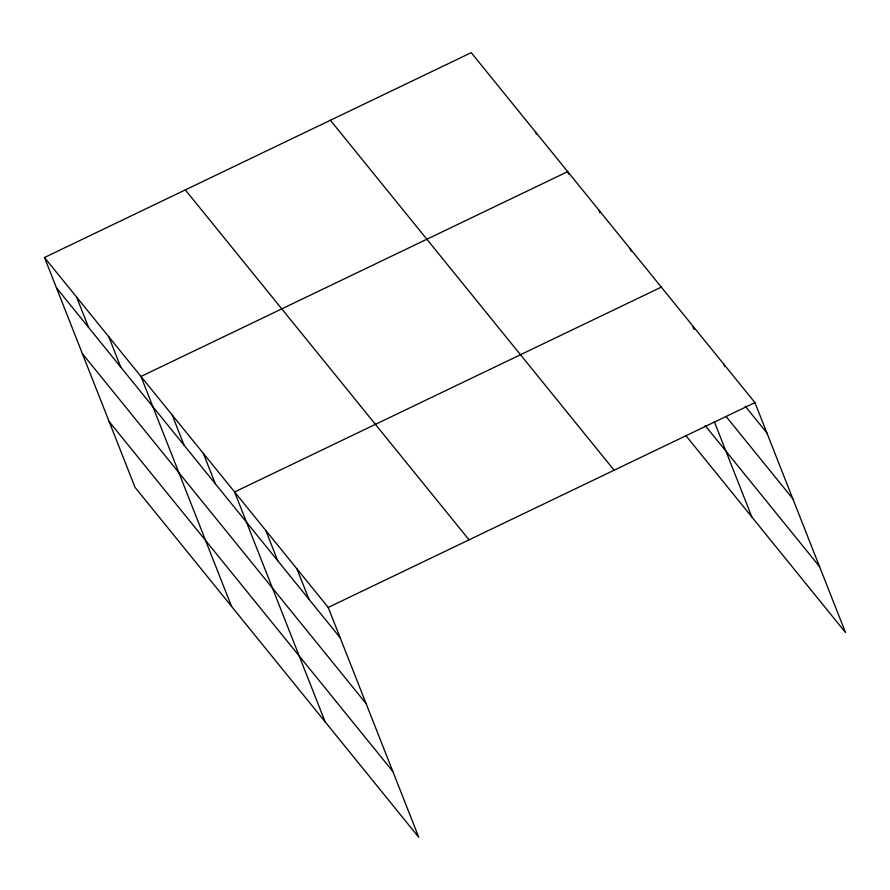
<?xml version="1.0" encoding="UTF-8"?>
<svg xmlns="http://www.w3.org/2000/svg" width="890" height="890" viewBox="0 0 890 890"><rect width="100%" height="100%" fill="white"/><g stroke="black" fill="none" stroke-linecap="round" stroke-linejoin="round"><path stroke-width="1.33" d="M44.5 257.488L328.221 607.436L418.778 837.334L135.058 487.386L44.5 257.488L471.222 52.666L754.943 402.614L845.5 632.512L685.99 435.766M661.315 287.125L234.593 491.959L325.15 721.857M328.221 607.436L754.943 402.614M745.197 406.174L766.869 432.907M726.062 416.442L792.823 498.778M705.125 425.498L819.557 566.641M330.401 120.261L614.122 470.209M185.32 189.893L469.041 539.841M56.426 287.781L340.147 637.73M82.381 353.653L366.101 703.601M109.114 421.515L392.835 771.463M723.737 364.121L724.727 366.647M693.021 326.886L694.011 329.411M714.325 421.704L751.872 517.023M630.109 248.633L631.099 251.158M598.892 210.14L599.893 212.666M568.677 174.173L567.687 171.648L140.965 376.47L231.522 606.368M535.535 131.987L536.525 134.512M297.004 568.944L308.941 599.237M265.798 530.451L277.736 560.733M203.387 453.455L215.313 483.748M172.171 414.963L184.108 445.256M108.814 336.809L120.74 367.103M76.651 297.149L88.588 327.442"/></g></svg>
